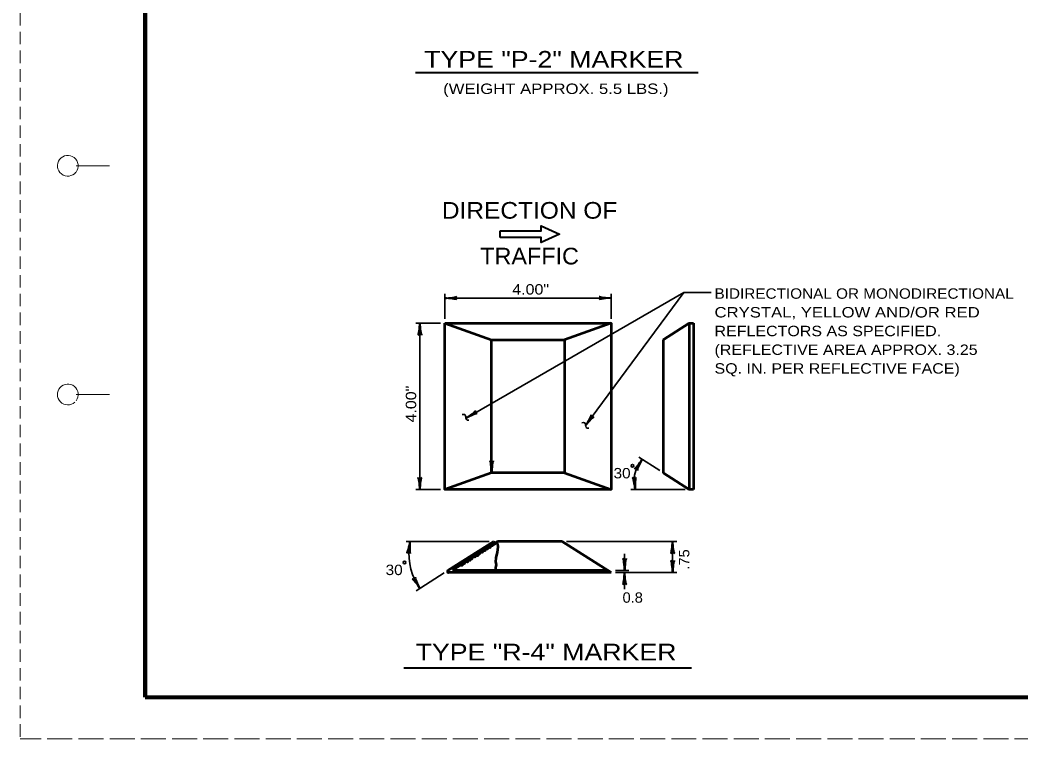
# Model space of a CAD drawing. Extents: x -76 to 604, y -53 to 387.
# Drawn here: x -76.2 to 164.4, y -52.9 to 120 of the extents above; entities that cross this region are included whole.
import ezdxf
from ezdxf.enums import TextEntityAlignment as Align

# ---------------------------------------------------------------- set-up
doc = ezdxf.new("R2010")
doc.units = 0
doc.linetypes.add('LONG_DASHED', pattern=[7.5, 6, -1.5])
doc.linetypes.add('MEDIUM_DASHED', pattern=[4.5, 3, -1.5])
doc.layers.add('1', color=7, linetype='Continuous', lineweight=53)
doc.layers.add('61', color=7, linetype='Continuous', lineweight=35)

msp = doc.modelspace()

# ---------------------------------------------------------------- linework, layer by layer
at = {"layer": '1', "linetype": 'MEDIUM_DASHED', "lineweight": 13}
msp.add_line((-76.095, 387.171), (-76.155, -52.869), dxfattribs=at)
at = {"layer": '1', "lineweight": 40}
for p, q in [((18.942, 107.399), (86.822, 107.399)), ((39.257, 67.709), (39.257, 69.309)), ((16.068, -35.727), (85.259, -35.727))]:
    msp.add_line(p, q, dxfattribs=at)
at = {"layer": '1', "lineweight": 35}
for p, q in [((25.947, 48.15), (25.947, 54.15)), ((25.947, 53.15), (65.947, 53.15)), ((65.947, 48.15), (65.947, 54.15)), ((83.431, 54.471), (89.97, 54.471)), ((24.947, 47.15), (18.947, 47.15)), ((19.947, 47.15), (19.947, 7.15)), ((77.605, 11.689), (72.551, 14.923)), ((24.947, 7.15), (18.947, 7.15)), ((83.697, 7.15), (70.697, 7.15)), ((36.627, -5.35), (16.627, -5.35)), ((55.197, -5.35), (81.697, -5.35)), ((80.697, -5.35), (80.697, -12.85)), ((69.164, -12.35), (69.164, -8.35)), ((25.826, -12.928), (19.083, -17.232)), ((66.947, -12.35), (70.164, -12.35)), ((66.947, -12.85), (81.697, -12.85)), ((69.164, -12.85), (69.164, -16.85))]:
    msp.add_line(p, q, dxfattribs=at)
at = {"layer": '1'}
for p, q in [((25.947, 47.15), (37.197, 43.15)), ((65.947, 47.15), (54.697, 43.15)), ((84.697, 47.15), (78.447, 43.15)), ((84.697, 47.15), (84.697, 7.15)), ((84.697, 47.15), (85.697, 47.15)), ((85.697, 47.15), (85.697, 7.15)), ((37.197, 11.15), (37.197, 43.15)), ((37.197, 43.15), (54.697, 43.15)), ((54.697, 43.15), (54.697, 11.15)), ((78.447, 43.15), (78.447, 11.15)), ((37.197, 11.15), (25.947, 7.15)), ((54.697, 11.15), (37.197, 11.15)), ((54.697, 11.15), (65.947, 7.15)), ((84.697, 7.15), (78.447, 11.15)), ((85.697, 7.15), (84.697, 7.15)), ((37.697, -5.35), (26.669, -12.39)), ((38.627, -5.35), (28.021, -12.12)), ((54.197, -5.35), (38.627, -5.35)), ((54.197, -5.35), (65.947, -12.85)), ((65.947, -12.85), (26.804, -12.85)), ((65.164, -12.35), (28.088, -12.35))]:
    msp.add_line(p, q, dxfattribs=at)
at = {"layer": '1', "lineweight": 40}
msp.add_lwpolyline([(39.257, 69.349), (49.097, 69.349), (49.097, 70.509), (53.537, 68.549), (49.097, 66.529), (49.097, 67.709), (39.257, 67.709)], dxfattribs=at)
at = {"layer": '1', "lineweight": 35}
msp.add_lwpolyline([(31.048, 24.28), (83.431, 54.471), (59.786, 22.54)], dxfattribs=at)
at = {"layer": '1'}
msp.add_lwpolyline([(25.947, 47.15), (65.947, 47.15), (65.947, 7.15), (25.947, 7.15)], close=True, dxfattribs=at)
for points in [[(38.075, -5.629), (37.922, -6.088), (37.578, -6.049), (37.387, -6.393), (37.081, -6.432), (36.775, -6.89), (36.24, -6.776), (36.202, -7.234), (35.896, -7.12), (35.591, -7.617), (35.323, -7.464), (34.903, -8.037), (34.52, -7.961), (34.291, -8.458), (33.909, -8.343), (33.871, -8.84), (33.412, -8.84), (33.145, -9.184), (32.762, -9.069), (32.457, -9.605), (31.998, -9.605), (32.036, -9.987), (31.463, -10.025), (31.387, -10.331), (30.89, -10.293), (30.584, -10.752), (30.164, -10.752), (30.126, -11.134), (29.566, -11.134)], [(37.697, -5.35), (38.075, -5.629), (38.61, -5.973), (38.686, -6.661), (38.572, -8.037), (38.266, -8.917), (38.189, -9.299), (38.151, -10.293), (38.227, -10.56), (38.266, -11.019), (38.151, -11.669), (38.036, -12.472), (37.804, -12.85)]]:
    msp.add_lwpolyline(points, dxfattribs=at)
at = {"layer": '1', "lineweight": 35}
for centre in [(71.053, 12.845), (16.273, -10.411)]:
    msp.add_circle(centre, 0.329, dxfattribs=at)
for centre, radius, start, end in [((79.392, 9.161), 7.954, 148.90333, 182.38625), ((79.392, 9.161), 7.954, 148.90333, 151.52582), ((32.146, -8.312), 14.818, 168.47004, 210.30724)]:
    msp.add_arc(centre, radius, start, end, dxfattribs=at)
at = {"layer": '1'}
for centre, radius, start in [((26.804, -12.6), 0.25, 122.54966), ((28.088, -12.225), 0.125, 122.55013)]:
    msp.add_arc(centre, radius, start, 270, dxfattribs=at)
at = {"layer": '1', "lineweight": 40}
for centre, major_axis, ratio, start_param, end_param in [((27.068, 52.938), (-1.756, 0.176), 0.07063, 3.1407148, 5.41811), ((27.068, 52.938), (-1.756, 0.176), 0.07063, 3.1407148, 5.41811), ((27.039, 53.426), (-1.786, -0.156), 0.122415, 0.8963533, 3.1415927), ((27.039, 53.426), (-1.786, -0.156), 0.122415, 0.8963533, 3.1415927), ((64.856, 52.873), (1.786, 0.156), 0.122415, 0.8963533, 3.1415927), ((64.856, 52.873), (1.786, 0.156), 0.122415, 0.8963533, 3.1415927), ((64.827, 53.361), (1.756, -0.176), 0.07063, 3.1407148, 5.41811), ((64.827, 53.361), (1.756, -0.176), 0.07063, 3.1407148, 5.41811), ((19.736, 46.029), (0.176, 1.756), 0.07063, 3.1407148, 5.41811), ((19.736, 46.029), (0.176, 1.756), 0.07063, 3.1407148, 5.41811), ((20.224, 46.058), (-0.156, 1.786), 0.122415, 0.8963533, 3.1415927), ((20.224, 46.058), (-0.156, 1.786), 0.122415, 0.8963533, 3.1415927), ((31.855, 25.064), (-1.469, -1.027), 0.122415, 0.8963533, 3.1415927), ((32.124, 24.656), (1.609, 0.725), 0.07063, 6.2823074, 8.5597026), ((60.213, 23.581), (-0.937, -1.528), 0.122415, 0.8963533, 3.1415927), ((60.213, 23.581), (-0.937, -1.528), 0.122415, 0.8963533, 3.1415927), ((60.622, 23.314), (1.186, 1.307), 0.07063, 6.2823074, 8.5597026), ((60.622, 23.314), (1.186, 1.307), 0.07063, 6.2823074, 8.5597026), ((36.921, 12.241), (0.156, -1.786), 0.122415, 0.8963533, 3.1415927), ((37.409, 12.27), (-0.176, -1.756), 0.07063, 3.1407148, 5.41811), ((72.622, 13.53), (-1.057, -1.414), 0.07063, 6.2823074, 8.5597026), ((73.055, 13.303), (0.788, 1.61), 0.122415, 0.8963533, 3.1415927), ((19.671, 8.241), (0.156, -1.786), 0.122415, 0.8963533, 3.1415927), ((19.671, 8.241), (0.156, -1.786), 0.122415, 0.8963533, 3.1415927), ((20.159, 8.27), (-0.176, -1.756), 0.07063, 3.1407148, 5.41811), ((20.159, 8.27), (-0.176, -1.756), 0.07063, 3.1407148, 5.41811), ((71.338, 8.231), (0.305, -1.766), 0.122415, 0.8963533, 3.1415927), ((71.822, 8.301), (0.028, 1.765), 0.07063, 6.2823074, 8.5597026), ((17.256, -6.44), (-0.413, -1.716), 0.07063, 6.2823074, 8.5597026), ((17.743, -6.477), (0.088, 1.79), 0.122415, 0.8963533, 3.1415927), ((80.486, -6.471), (0.176, 1.756), 0.07063, 3.1407148, 5.41811), ((80.486, -6.471), (0.176, 1.756), 0.07063, 3.1407148, 5.41811), ((80.974, -6.442), (-0.156, 1.786), 0.122415, 0.8963533, 3.1415927), ((80.974, -6.442), (-0.156, 1.786), 0.122415, 0.8963533, 3.1415927), ((68.888, -11.259), (0.156, -1.786), 0.122415, 0.8963533, 3.1415927), ((69.376, -11.23), (-0.176, -1.756), 0.07063, 3.1407148, 5.41811), ((80.421, -11.759), (0.156, -1.786), 0.122415, 0.8963533, 3.1415927), ((80.909, -11.73), (-0.176, -1.756), 0.07063, 3.1407148, 5.41811), ((19.144, -15.874), (1.027, -1.469), 0.122415, 0.8963533, 3.1415927), ((19.552, -15.605), (-0.725, 1.61), 0.07063, 6.2823074, 8.5597026), ((68.952, -13.971), (0.176, 1.756), 0.07063, 3.1407148, 5.41811), ((69.44, -13.942), (-0.156, 1.786), 0.122415, 0.8963533, 3.1415927)]:
    msp.add_ellipse(centre, major_axis=major_axis, ratio=ratio, start_param=start_param, end_param=end_param, dxfattribs=at)
at = {"layer": '1', "lineweight": 35}
for points in [[(30.094, 25.126), (30.761, 25.126), (31.027, 24.326), (31.361, 23.792), (31.761, 23.792)], [(58.896, 23.192), (59.562, 23.192), (59.829, 22.392), (60.163, 21.858), (60.563, 21.858)]]:
    msp.add_spline(points, degree=3, dxfattribs=at)
at = {"layer": '61', "lineweight": 13}
for p, q in [((-62.675, 84.991), (-54.675, 84.991)), ((-62.655, 29.971), (-54.675, 29.971))]:
    msp.add_line(p, q, dxfattribs=at)
at = {"layer": '61', "lineweight": 158}
msp.add_line((592.965, -42.869), (-46.095, -42.849), dxfattribs=at)
at = {"layer": '61', "linetype": 'LONG_DASHED', "lineweight": 13}
msp.add_line((603.905, -52.849), (-76.155, -52.869), dxfattribs=at)
at = {"layer": '61', "lineweight": 158}
msp.add_lwpolyline([(592.945, 377.171), (-46.095, 377.171), (-46.095, -42.849)], dxfattribs=at)
at = {"layer": '61', "lineweight": 13}
for centre, start, end in [((-64.677, 84.972), 322.67175, 321.71615), ((-64.677, 29.972), 323.13009, 312.31439)]:
    msp.add_arc(centre, 2.5, start, end, dxfattribs=at)

# ---------------------------------------------------------------- texts
at = {"layer": '1'}
for s, height, width, p in [('TYPE "P-2" MARKER', 4, 1.2, (52.15, 108.574)), ('(WEIGHT APPROX. 5.5 LBS.)', 2.5, 1.2, (52.638, 102.241)), ('DIRECTION OF', 4, 1.1, (46.326, 72.251)), ('TRAFFIC', 4, 1.05, (46.326, 61.251)), ('4.00"', 2.5, 1.15, (46.583, 54.004)), ('30', 2.5, 1.1, (68.555, 9.8)), ('30', 2.5, 1.1, (13.775, -13.455)), ('0.8', 2.5, 1.05, (71.115, -20.103)), ('TYPE "R-4" MARKER', 4, 1.2, (50.287, -33.966))]:
    msp.add_text(s, height=height, dxfattribs=dict(at, width=width)).set_placement(p, align=Align.CENTER)
for s, width, p in [('BIDIRECTIONAL OR MONODIRECTIONAL', 1.1, (90.777, 52.99)), ('CRYSTAL, YELLOW AND/OR RED', 1.2, (90.777, 48.49)), ('REFLECTORS AS SPECIFIED.', 1.15, (90.777, 43.99)), ('(REFLECTIVE AREA APPROX. 3.25', 1.15, (90.777, 39.49)), ('SQ. IN. PER REFLECTIVE FACE)', 1.15, (90.777, 34.99))]:
    msp.add_text(s, height=2.5, dxfattribs=dict(at, width=width)).set_placement(p)
for s, width, p in [('4.00"', 1.15, (19.068, 27.658)), ('.75', 1.05, (84.731, -9.699))]:
    msp.add_text(s, height=2.5, rotation=90, dxfattribs=dict(at, width=width)).set_placement(p, align=Align.CENTER)

doc.saveas('drawing.dxf')
